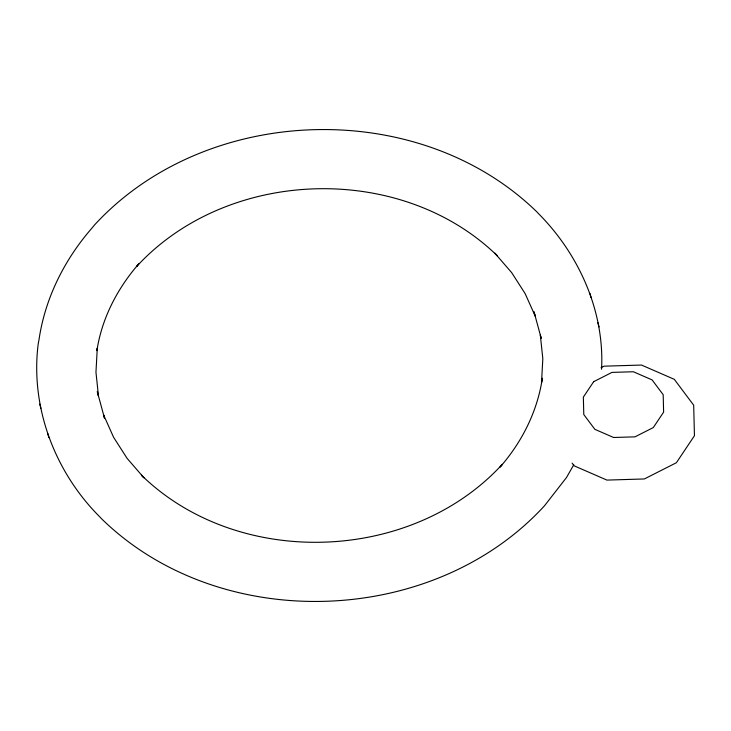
<?xml version="1.0" encoding="UTF-8"?>
<svg xmlns="http://www.w3.org/2000/svg" width="731" height="731" viewBox="0 0 731 731"><rect width="100%" height="100%" fill="white"/><g stroke="black" fill="none" stroke-linecap="round" stroke-linejoin="round"><path stroke-width="1.1" d="M601.558 369.256C604.619 311.771 579.29 255.037 539.286 214.421L536.801 211.816C418.37 96.565 205.85 103.674 94.326 225.175L92.106 227.917C64.593 259.395 45.158 297.956 39.035 339.495L38.213 343.872C30.163 407.057 54.798 471.815 99.498 516.579L101.984 519.184C220.415 634.435 432.935 627.326 544.458 505.825L566.534 477.471L573.789 464.724M601.046 367.702L604.053 366.176L641.489 365.052L674.302 379.334L693.682 405.202L694.45 435.722L676.394 462.723L644.358 478.96L606.922 480.093L574.109 465.811L572.108 463.134M589.944 293.359L591.096 297.572M597.876 322.618L599.064 326.931M39.73 404.069L40.909 408.382M47.689 433.428L48.84 437.641M97.269 348.413L95.962 372.243L98.466 395.964L97.287 391.652L104.478 418.105L103.61 414.952L113.616 437.339L127.139 458.41L143.952 477.818L141.467 475.214C238.05 569.202 411.361 563.4 502.307 464.322L500.077 467.072C521.989 441.999 537.468 411.297 542.338 378.21L541.516 382.587L542.822 358.757L540.319 335.036L541.205 338.27L534.023 311.835L535.174 316.048L525.169 293.661L511.645 272.59L494.832 253.182L497.318 255.786C400.734 161.798 227.423 167.6 136.478 266.678L138.707 263.928C117.389 288.48 101.81 318.305 96.912 350.633L97.269 348.413M593.663 381.683L583.347 397.107L583.786 414.55L594.86 429.325L613.611 437.494L635.001 436.846L653.304 427.562L663.62 412.138L663.181 394.694L652.107 379.91L633.366 371.75L611.966 372.399L593.663 381.683"/></g></svg>
